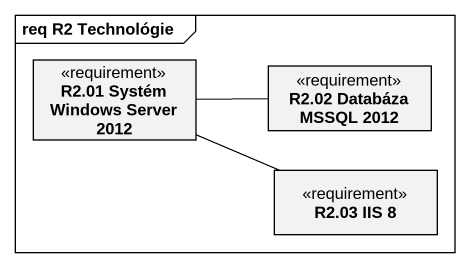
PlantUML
@startuml
mainframe req R2 Technológie
hide circle
hide empty members
class "R2.01 Systém Windows Server 2012" as R2_01_Systém_Windows_Server <<requirement>>
class "R2.02 Databáza MSSQL 2012" as R2_02_Databáza_MSSQL_2012 <<requirement>>
class "R2.03 IIS 8" as R2_03_IIS_8 <<requirement>>
R2_01_Systém_Windows_Server -right- R2_03_IIS_8
R2_02_Databáza_MSSQL_2012 -left- R2_01_Systém_Windows_Server
@enduml
